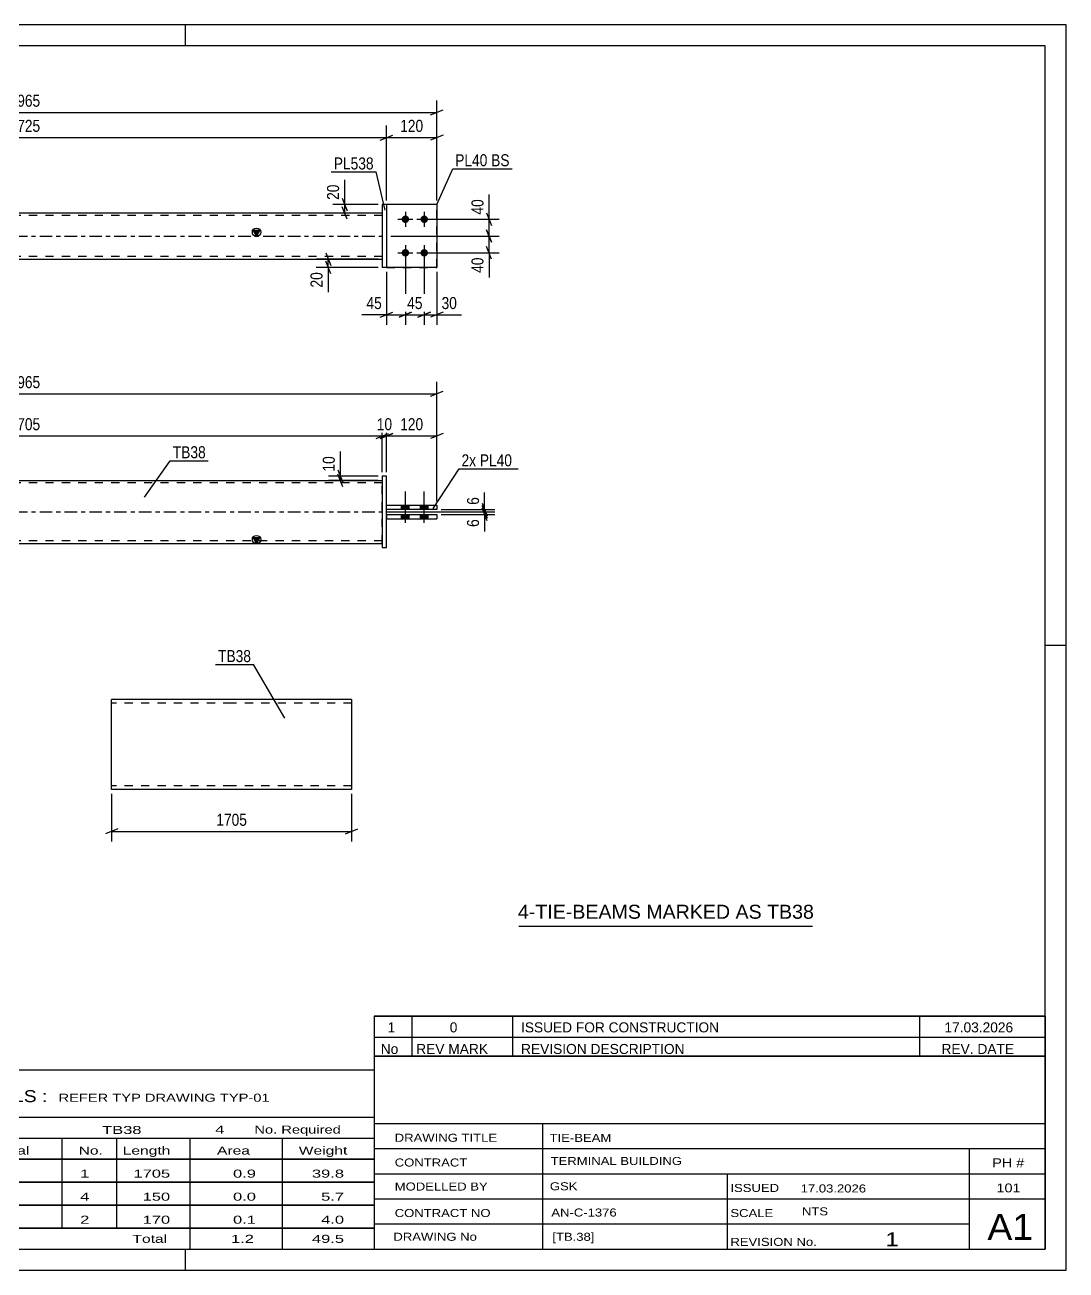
# Model space of a CAD drawing. Header units: millimetres. Extents: x 0 to 420, y 0 to 297.
# Drawn here: x 171.7 to 420, y 0 to 297 of the extents above; entities that cross this region are included whole.
import ezdxf

# ---------------------------------------------------------------- set-up
doc = ezdxf.new("R2010")
doc.units = ezdxf.units.MM
doc.linetypes.add('DXK_LINE_DOT2', pattern=[3.9198, 1.9599, -1.9599])
doc.linetypes.add('DXK_LINE_DOT3', pattern=[5.9187, 2.979, -0.9799, 0.9799, -0.9799])
doc.styles.add('Arial', font='ARIAL.TTF', dxfattribs={"height": 0.2})
doc.styles.add('Arial Narrow', font='ARIALN.TTF', dxfattribs={"height": 0.2})

# ---------------------------------------------------------------- blocks, each defined once
blk = doc.blocks.new('Unknown-585763489-1163')
at = {"color": 5, "linetype": 'Continuous'}
for p, q in [((420, 297), (0, 297)), ((210, 292), (210, 297)), ((420, 0), (420, 297)), ((415, 292), (5, 292)), ((415, 5), (415, 292)), ((420, 149), (415, 149)), ((5, 5), (415, 5)), ((210, 0), (210, 5)), ((0, 0), (420, 0))]:
    blk.add_line(p, q, dxfattribs=at)
blk = doc.blocks.new('Part-585763489-2085 - 2061')
at = {"color": 2, "linetype": 'Continuous'}
for p, q in [((257.92, 189.34), (256.92, 189.34)), ((256.92, 189.34), (256.92, 172.34)), ((257.92, 172.34), (257.92, 189.34)), ((256.92, 172.34), (257.92, 172.34))]:
    blk.add_line(p, q, dxfattribs=at)
blk = doc.blocks.new('Bolt-585763489-2069 - 2061')
at = {"linetype": 'Continuous'}
for points in [[(263.32, 182.41), (261.52, 182.41), (261.52, 181.41), (263.32, 181.41)], [(263.32, 182.41), (261.52, 182.41), (261.52, 181.41), (263.32, 181.41)], [(267.82, 182.41), (266.02, 182.41), (266.02, 181.41), (267.82, 181.41)], [(267.82, 182.41), (266.02, 182.41), (266.02, 181.41), (267.82, 181.41)], [(263.32, 180.21), (261.52, 180.21), (261.52, 179.21), (263.32, 179.21)], [(263.32, 180.21), (261.52, 180.21), (261.52, 179.21), (263.32, 179.21)], [(267.82, 180.21), (266.02, 180.21), (266.02, 179.21), (267.82, 179.21)], [(267.82, 180.21), (266.02, 180.21), (266.02, 179.21), (267.82, 179.21)]]:
    blk.add_hatch(color=1, dxfattribs=at).paths.add_polyline_path(points)
at = {"color": 1, "linetype": 'Continuous'}
for p, q in [((262.42, 178.21), (262.42, 185.71)), ((262.42, 178.21), (262.42, 185.71)), ((266.92, 178.21), (266.92, 185.71)), ((266.92, 178.21), (266.92, 185.71)), ((261.52, 181.41), (261.52, 182.41)), ((261.52, 181.41), (261.52, 182.41)), ((263.32, 181.41), (263.32, 182.41)), ((263.32, 181.41), (263.32, 182.41)), ((266.02, 181.41), (266.02, 182.41)), ((266.02, 181.41), (266.02, 182.41)), ((267.82, 181.41), (267.82, 182.41)), ((267.82, 181.41), (267.82, 182.41)), ((261.52, 179.21), (261.52, 180.21)), ((261.52, 179.21), (261.52, 180.21)), ((263.32, 179.21), (263.32, 180.21)), ((263.32, 179.21), (263.32, 180.21)), ((266.02, 179.21), (266.02, 180.21)), ((266.02, 179.21), (266.02, 180.21)), ((267.82, 179.21), (267.82, 180.21)), ((267.82, 179.21), (267.82, 180.21))]:
    blk.add_line(p, q, dxfattribs=at)
blk = doc.blocks.new('Part-585763489-2090 - 2061')
at = {"color": 2, "linetype": 'Continuous'}
for p, q in [((257.92, 181.41), (257.92, 182.41)), ((257.92, 182.41), (269.92, 182.41)), ((269.92, 181.41), (257.92, 181.41)), ((269.92, 182.41), (269.92, 181.41))]:
    blk.add_line(p, q, dxfattribs=at)
blk = doc.blocks.new('Part-585763489-2095 - 2061')
at = {"color": 2, "linetype": 'Continuous'}
for p, q in [((257.92, 180.21), (257.92, 179.21)), ((257.92, 180.21), (269.92, 180.21)), ((257.92, 179.21), (269.92, 179.21)), ((269.92, 180.21), (269.92, 179.21))]:
    blk.add_line(p, q, dxfattribs=at)
blk = doc.blocks.new('Part-585763489-2100 - 2061')
at = {"linetype": 'Continuous'}
blk.add_hatch(color=2, dxfattribs=at).paths.add_polyline_path([(226.92, 173.34), (226.12, 174.74), (227.72, 174.74)])
at = {"color": 2, "linetype": 'Continuous'}
for p, q in [((86.43, 188.34), (256.92, 188.34)), ((86.43, 173.34), (256.92, 173.34)), ((226.92, 173.34), (226.12, 174.74)), ((226.12, 174.74), (227.72, 174.74)), ((227.72, 174.74), (226.92, 173.34))]:
    blk.add_line(p, q, dxfattribs=at)
at = {"color": 7, "linetype": 'DXK_LINE_DOT2'}
for p, q in [((86.43, 173.34), (86.43, 188.34)), ((256.92, 187.74), (86.43, 187.74)), ((256.92, 173.34), (256.92, 188.34)), ((256.92, 173.94), (86.43, 173.94))]:
    blk.add_line(p, q, dxfattribs=at)
at = {"color": 7, "linetype": 'DXK_LINE_DOT3'}
blk.add_line((86.43, 180.84), (256.92, 180.84), dxfattribs=at)
at = {"color": 2, "linetype": 'Continuous'}
blk.add_circle((226.92, 174.24), 1, dxfattribs=at)
blk = doc.blocks.new('Bolt-585763489-1723 - 1718')
at = {"linetype": 'Continuous'}
for points in [[(262.42, 251.54, -1), (262.42, 249.74, -1)], [(266.92, 251.54, -1), (266.92, 249.74, -1)], [(262.42, 243.54, -1), (262.42, 241.74, -1)], [(266.92, 243.54, -1), (266.92, 241.74, -1)]]:
    blk.add_hatch(color=1, dxfattribs=at).paths.add_polyline_path(points)
at = {"color": 1, "linetype": 'Continuous'}
for p, q in [((260.62, 250.64), (264.22, 250.64)), ((262.42, 252.44), (262.42, 248.84)), ((265.12, 250.64), (268.72, 250.64)), ((266.92, 252.44), (266.92, 248.84)), ((262.42, 244.44), (262.42, 240.84)), ((266.92, 244.44), (266.92, 240.84)), ((260.62, 242.64), (264.22, 242.64)), ((265.12, 242.64), (268.72, 242.64))]:
    blk.add_line(p, q, dxfattribs=at)
blk = doc.blocks.new('Part-585763489-1739 - 1718')
at = {"color": 2, "linetype": 'Continuous'}
for p, q in [((257.92, 254.14), (256.92, 254.14)), ((256.92, 254.14), (256.92, 239.14)), ((257.92, 254.14), (257.92, 239.14)), ((257.92, 239.14), (256.92, 239.14))]:
    blk.add_line(p, q, dxfattribs=at)
blk = doc.blocks.new('Part-585763489-1764 - 1718')
at = {"color": 2, "linetype": 'Continuous'}
for p, q in [((269.92, 254.14), (257.92, 254.14)), ((269.92, 254.14), (269.92, 239.14)), ((269.92, 239.14), (257.92, 239.14))]:
    blk.add_line(p, q, dxfattribs=at)
at = {"color": 7, "linetype": 'DXK_LINE_DOT2'}
blk.add_line((257.92, 254.14), (257.92, 239.14), dxfattribs=at)
blk = doc.blocks.new('Part-585763489-1769 - 1718')
at = {"color": 7, "linetype": 'DXK_LINE_DOT2'}
for p, q in [((269.92, 254.14), (257.92, 254.14)), ((257.92, 254.14), (257.92, 239.14)), ((269.92, 239.14), (269.92, 254.14)), ((257.92, 239.14), (269.92, 239.14))]:
    blk.add_line(p, q, dxfattribs=at)
blk = doc.blocks.new('Part-585763489-1774 - 1718')
at = {"linetype": 'Continuous'}
blk.add_hatch(color=2, dxfattribs=at).paths.add_polyline_path([(226.92, 246.64), (226.12, 248.04), (227.72, 248.04)])
at = {"color": 2, "linetype": 'Continuous'}
for p, q in [((86.43, 252.14), (256.92, 252.14)), ((226.92, 246.64), (226.12, 248.04)), ((226.12, 248.04), (227.72, 248.04)), ((227.72, 248.04), (226.92, 246.64)), ((86.43, 241.14), (256.92, 241.14))]:
    blk.add_line(p, q, dxfattribs=at)
at = {"color": 7, "linetype": 'DXK_LINE_DOT2'}
for p, q in [((86.43, 252.14), (86.43, 241.14)), ((256.92, 251.54), (86.43, 251.54)), ((256.92, 252.14), (256.92, 241.14)), ((256.92, 241.74), (86.43, 241.74))]:
    blk.add_line(p, q, dxfattribs=at)
at = {"color": 7, "linetype": 'DXK_LINE_DOT3'}
blk.add_line((86.43, 246.64), (256.92, 246.64), dxfattribs=at)
at = {"color": 2, "linetype": 'Continuous'}
blk.add_circle((226.92, 247.54), 1, dxfattribs=at)
blk = doc.blocks.new('Part-585763489-1429 - 1401')
at = {"color": 2, "linetype": 'Continuous'}
for p, q in [((220.94, 136.06), (192.37, 136.06)), ((192.37, 114.76), (192.37, 136.06)), ((249.61, 136.06), (221.04, 136.06)), ((249.61, 136.06), (249.61, 114.63)), ((192.37, 114.63), (192.37, 114.76)), ((220.94, 114.63), (192.37, 114.63)), ((249.61, 114.63), (221.04, 114.63))]:
    blk.add_line(p, q, dxfattribs=at)
at = {"color": 7, "linetype": 'DXK_LINE_DOT2'}
for p, q in [((220.94, 135.2), (192.37, 135.2)), ((249.61, 135.2), (221.04, 135.2)), ((192.37, 115.49), (192.37, 115.56)), ((220.94, 115.49), (192.37, 115.49)), ((249.61, 115.49), (221.04, 115.49)), ((249.61, 115.49), (249.61, 115.56))]:
    blk.add_line(p, q, dxfattribs=at)
blk = doc.blocks.new('StraightDimension-585763489-2163 - 2061')
at = {"color": 7, "linetype": 'Continuous'}
for p, q in [((73.43, 183.41), (73.43, 211.86)), ((269.92, 183.41), (269.92, 211.86)), ((74.93, 209.61), (71.93, 208.41)), ((73.43, 209.01), (269.92, 209.01)), ((268.42, 208.41), (271.42, 209.61))]:
    blk.add_line(p, q, dxfattribs=at)
at = {"color": 0}
blk.add_wipeout([(175.94, 209.76), (175.94, 213.96), (167.42, 213.96), (167.42, 209.76)], dxfattribs=at)
at = {"color": 3, "style": 'Arial Narrow'}
blk.add_text('1965', height=2.863, dxfattribs=at).set_placement((168.02, 210.36))
blk = doc.blocks.new('StraightDimension-585763489-2755 - 2061')
at = {"color": 7, "linetype": 'Continuous'}
for p, q in [((87.93, 199.58), (84.93, 198.38)), ((86.43, 190.34), (86.43, 201.83)), ((255.42, 198.38), (258.42, 199.58)), ((256.92, 190.34), (256.92, 201.83)), ((86.43, 198.98), (256.92, 198.98))]:
    blk.add_line(p, q, dxfattribs=at)
at = {"color": 0}
blk.add_wipeout([(175.94, 199.73), (175.94, 203.93), (167.42, 203.93), (167.42, 199.73)], dxfattribs=at)
at = {"color": 3, "style": 'Arial Narrow'}
blk.add_text('1705', height=2.863, dxfattribs=at).set_placement((168.02, 200.33))
blk = doc.blocks.new('StraightDimension-585763489-2146 - 2061')
at = {"color": 7, "linetype": 'Continuous'}
for p, q in [((270.92, 181.41), (283.73, 181.41)), ((280.73, 182.91), (281.93, 179.91)), ((281.93, 179.34), (280.73, 182.34)), ((281.33, 180.84), (281.33, 181.41)), ((257.92, 180.84), (283.73, 180.84))]:
    blk.add_line(p, q, dxfattribs=at)
at = {"color": 0}
blk.add_wipeout([(280.58, 184.96), (276.38, 184.96), (276.38, 181.93), (280.58, 181.93)], dxfattribs=at)
at = {"color": 7, "linetype": 'Continuous'}
blk.add_line((281.33, 181.41), (281.33, 185.49), dxfattribs=at)
blk.add_line((281.33, 181.41), (281.33, 185.49), dxfattribs=at)
at = {"color": 3, "style": 'Arial Narrow'}
blk.add_text('6', height=2.86, rotation=90.0002, dxfattribs=at).set_placement((279.98, 182.53))
blk = doc.blocks.new('StraightDimension-585763489-2120 - 2061')
at = {"color": 7, "linetype": 'Continuous'}
for p, q in [((246.32, 190.84), (247.52, 187.84)), ((255.92, 189.34), (244.07, 189.34)), ((255.92, 188.34), (244.07, 188.34)), ((247.52, 186.84), (246.32, 189.84)), ((246.92, 188.34), (246.92, 189.34))]:
    blk.add_line(p, q, dxfattribs=at)
at = {"color": 0}
blk.add_wipeout([(246.17, 194.72), (241.97, 194.72), (241.97, 189.86), (246.17, 189.86)], dxfattribs=at)
at = {"color": 7, "linetype": 'Continuous'}
blk.add_line((246.92, 189.34), (246.92, 195.24), dxfattribs=at)
blk.add_line((246.92, 189.34), (246.92, 195.24), dxfattribs=at)
at = {"color": 3, "style": 'Arial Narrow'}
blk.add_text('10', height=2.863, rotation=90.0002, dxfattribs=at).set_placement((245.57, 190.46))
blk = doc.blocks.new('StraightDimension-585763489-2130 - 2061')
at = {"color": 7, "linetype": 'Continuous'}
for p, q in [((280.73, 182.34), (281.93, 179.34)), ((281.93, 178.71), (280.73, 181.71)), ((257.92, 180.84), (283.73, 180.84)), ((270.92, 180.21), (283.73, 180.21)), ((281.33, 180.21), (281.33, 180.84))]:
    blk.add_line(p, q, dxfattribs=at)
at = {"color": 0}
blk.add_wipeout([(280.58, 179.68), (276.38, 179.68), (276.38, 176.66), (280.58, 176.66)], dxfattribs=at)
at = {"color": 7, "linetype": 'Continuous'}
blk.add_line((281.33, 180.21), (281.33, 176.13), dxfattribs=at)
blk.add_line((281.33, 180.21), (281.33, 176.13), dxfattribs=at)
at = {"color": 3, "style": 'Arial Narrow'}
blk.add_text('6', height=2.86, rotation=90.0002, dxfattribs=at).set_placement((279.98, 177.26))
blk = doc.blocks.new('StraightDimension-585763489-2753 - 2061')
at = {"color": 7, "linetype": 'Continuous'}
for p, q in [((256.42, 198.38), (259.42, 199.58)), ((257.92, 190.34), (257.92, 201.83)), ((271.42, 199.58), (268.42, 198.38)), ((269.92, 183.41), (269.92, 201.83)), ((257.92, 198.98), (269.92, 198.98))]:
    blk.add_line(p, q, dxfattribs=at)
at = {"color": 0}
blk.add_wipeout([(267.27, 199.73), (267.27, 203.93), (260.58, 203.93), (260.58, 199.73)], dxfattribs=at)
at = {"color": 3, "style": 'Arial Narrow'}
blk.add_text('120', height=2.863, dxfattribs=at).set_placement((261.18, 200.33))
blk = doc.blocks.new('StraightDimension-585763489-2754 - 2061')
at = {"color": 7, "linetype": 'Continuous'}
for p, q in [((255.42, 198.38), (258.42, 199.58)), ((259.42, 199.58), (256.42, 198.38)), ((256.92, 190.34), (256.92, 201.83)), ((257.92, 190.34), (257.92, 201.83)), ((256.92, 198.98), (257.92, 198.98))]:
    blk.add_line(p, q, dxfattribs=at)
at = {"color": 0}
blk.add_wipeout([(259.85, 199.73), (259.85, 203.93), (255, 203.93), (255, 199.73)], dxfattribs=at)
at = {"color": 3, "style": 'Arial Narrow'}
blk.add_text('10', height=2.863, dxfattribs=at).set_placement((255.6, 200.33))
blk = doc.blocks.new('StraightDimension-585763489-1979 - 1718')
at = {"color": 7, "linetype": 'Continuous'}
for p, q in [((258.92, 246.64), (284.79, 246.64)), ((281.79, 248.14), (282.99, 245.14)), ((282.39, 242.64), (282.39, 246.64)), ((282.99, 241.14), (281.79, 244.14)), ((267.92, 242.64), (284.79, 242.64))]:
    blk.add_line(p, q, dxfattribs=at)
at = {"color": 0}
blk.add_wipeout([(281.64, 242.11), (277.44, 242.11), (277.44, 237.26), (281.64, 237.26)], dxfattribs=at)
at = {"color": 7, "linetype": 'Continuous'}
blk.add_line((282.39, 242.64), (282.39, 236.73), dxfattribs=at)
blk.add_line((282.39, 242.64), (282.39, 236.73), dxfattribs=at)
at = {"color": 3, "style": 'Arial Narrow'}
blk.add_text('40', height=2.863, rotation=90.0002, dxfattribs=at).set_placement((281.04, 237.86))
blk = doc.blocks.new('StraightDimension-585763489-2033 - 1718')
at = {"color": 7, "linetype": 'Continuous'}
for p, q in [((262.42, 241.64), (262.42, 225.48)), ((257.92, 238.14), (257.92, 225.48)), ((256.42, 227.28), (259.42, 228.48)), ((257.92, 227.88), (262.42, 227.88)), ((263.92, 228.48), (260.92, 227.28))]:
    blk.add_line(p, q, dxfattribs=at)
at = {"color": 0}
blk.add_wipeout([(257.4, 228.63), (257.4, 232.83), (252.54, 232.83), (252.54, 228.63)], dxfattribs=at)
at = {"color": 7, "linetype": 'Continuous'}
blk.add_line((257.92, 227.88), (252.02, 227.88), dxfattribs=at)
blk.add_line((257.92, 227.88), (252.02, 227.88), dxfattribs=at)
at = {"color": 3, "style": 'Arial Narrow'}
blk.add_text('45', height=2.863, dxfattribs=at).set_placement((253.14, 229.23))
blk = doc.blocks.new('StraightDimension-585763489-1855 - 1718')
at = {"color": 7, "linetype": 'Continuous'}
for p, q in [((74.93, 276.74), (71.93, 275.54)), ((73.43, 255.14), (73.43, 278.99)), ((268.42, 275.54), (271.42, 276.74)), ((269.92, 255.14), (269.92, 278.99)), ((73.43, 276.14), (269.92, 276.14))]:
    blk.add_line(p, q, dxfattribs=at)
at = {"color": 0}
blk.add_wipeout([(175.94, 276.89), (175.94, 281.09), (167.42, 281.09), (167.42, 276.89)], dxfattribs=at)
at = {"color": 3, "style": 'Arial Narrow'}
blk.add_text('1965', height=2.863, dxfattribs=at).set_placement((168.02, 277.49))
blk = doc.blocks.new('StraightDimension-585763489-1816 - 1718')
at = {"color": 7, "linetype": 'Continuous'}
for p, q in [((86.93, 270.74), (83.93, 269.54)), ((85.43, 255.14), (85.43, 272.99)), ((256.42, 269.54), (259.42, 270.74)), ((257.92, 255.14), (257.92, 272.99)), ((85.43, 270.14), (257.92, 270.14))]:
    blk.add_line(p, q, dxfattribs=at)
at = {"color": 0}
blk.add_wipeout([(175.94, 270.89), (175.94, 275.09), (167.42, 275.09), (167.42, 270.89)], dxfattribs=at)
at = {"color": 3, "style": 'Arial Narrow'}
blk.add_text('1725', height=2.863, dxfattribs=at).set_placement((168.02, 271.49))
blk = doc.blocks.new('StraightDimension-585763489-1835 - 1718')
at = {"color": 7, "linetype": 'Continuous'}
for p, q in [((256.42, 269.54), (259.42, 270.74)), ((257.92, 255.14), (257.92, 272.99)), ((271.42, 270.74), (268.42, 269.54)), ((269.92, 255.14), (269.92, 272.99)), ((257.92, 270.14), (269.92, 270.14))]:
    blk.add_line(p, q, dxfattribs=at)
at = {"color": 0}
blk.add_wipeout([(267.27, 270.89), (267.27, 275.09), (260.58, 275.09), (260.58, 270.89)], dxfattribs=at)
at = {"color": 3, "style": 'Arial Narrow'}
blk.add_text('120', height=2.863, dxfattribs=at).set_placement((261.18, 271.49))
blk = doc.blocks.new('StraightDimension-585763489-1958 - 1718')
at = {"color": 7, "linetype": 'Continuous'}
for p, q in [((255.92, 241.14), (241.16, 241.14)), ((243.41, 242.64), (244.61, 239.64)), ((244.61, 237.64), (243.41, 240.64)), ((244.01, 239.14), (244.01, 241.14)), ((255.92, 239.14), (241.16, 239.14))]:
    blk.add_line(p, q, dxfattribs=at)
at = {"color": 0}
blk.add_wipeout([(243.26, 238.61), (239.06, 238.61), (239.06, 233.76), (243.26, 233.76)], dxfattribs=at)
at = {"color": 7, "linetype": 'Continuous'}
blk.add_line((244.01, 239.14), (244.01, 233.23), dxfattribs=at)
blk.add_line((244.01, 239.14), (244.01, 233.23), dxfattribs=at)
at = {"color": 3, "style": 'Arial Narrow'}
blk.add_text('20', height=2.863, rotation=90.0002, dxfattribs=at).set_placement((242.66, 234.36))
blk = doc.blocks.new('StraightDimension-585763489-1965 - 1718')
at = {"color": 7, "linetype": 'Continuous'}
for p, q in [((247.35, 255.64), (248.55, 252.64)), ((255.92, 254.14), (245.1, 254.14)), ((248.55, 250.64), (247.35, 253.64)), ((247.95, 252.14), (247.95, 254.14)), ((172.68, 252.14), (250.35, 252.14))]:
    blk.add_line(p, q, dxfattribs=at)
at = {"color": 0}
blk.add_wipeout([(247.2, 259.52), (243, 259.52), (243, 254.66), (247.2, 254.66)], dxfattribs=at)
at = {"color": 7, "linetype": 'Continuous'}
blk.add_line((247.95, 254.14), (247.95, 260.04), dxfattribs=at)
blk.add_line((247.95, 254.14), (247.95, 260.04), dxfattribs=at)
at = {"color": 3, "style": 'Arial Narrow'}
blk.add_text('20', height=2.863, rotation=90.0002, dxfattribs=at).set_placement((246.6, 255.26))
blk = doc.blocks.new('StraightDimension-585763489-1988 - 1718')
at = {"color": 7, "linetype": 'Continuous'}
for p, q in [((267.92, 250.64), (284.79, 250.64)), ((281.79, 252.14), (282.99, 249.14)), ((282.39, 246.64), (282.39, 250.64)), ((258.92, 246.64), (284.79, 246.64)), ((282.99, 245.14), (281.79, 248.14))]:
    blk.add_line(p, q, dxfattribs=at)
at = {"color": 0}
blk.add_wipeout([(281.64, 256.02), (277.44, 256.02), (277.44, 251.16), (281.64, 251.16)], dxfattribs=at)
at = {"color": 7, "linetype": 'Continuous'}
blk.add_line((282.39, 250.64), (282.39, 256.54), dxfattribs=at)
blk.add_line((282.39, 250.64), (282.39, 256.54), dxfattribs=at)
at = {"color": 3, "style": 'Arial Narrow'}
blk.add_text('40', height=2.863, rotation=90.0002, dxfattribs=at).set_placement((281.04, 251.76))
blk = doc.blocks.new('StraightDimension-585763489-1998 - 1718')
at = {"color": 7, "linetype": 'Continuous'}
for p, q in [((266.92, 241.64), (266.92, 225.48)), ((269.92, 238.14), (269.92, 225.48)), ((265.42, 227.28), (268.42, 228.48)), ((266.92, 227.88), (269.92, 227.88)), ((271.42, 228.48), (268.42, 227.28))]:
    blk.add_line(p, q, dxfattribs=at)
at = {"color": 0}
blk.add_wipeout([(275.3, 228.63), (275.3, 232.83), (270.45, 232.83), (270.45, 228.63)], dxfattribs=at)
at = {"color": 7, "linetype": 'Continuous'}
blk.add_line((269.92, 227.88), (275.83, 227.88), dxfattribs=at)
blk.add_line((269.92, 227.88), (275.83, 227.88), dxfattribs=at)
at = {"color": 3, "style": 'Arial Narrow'}
blk.add_text('30', height=2.863, dxfattribs=at).set_placement((271.05, 229.23))
blk = doc.blocks.new('StraightDimension-585763489-2017 - 1718')
at = {"color": 7, "linetype": 'Continuous'}
for p, q in [((262.42, 241.64), (262.42, 225.48)), ((266.92, 241.64), (266.92, 225.48)), ((260.92, 227.28), (263.92, 228.48)), ((262.42, 227.88), (266.92, 227.88)), ((268.42, 228.48), (265.42, 227.28))]:
    blk.add_line(p, q, dxfattribs=at)
at = {"color": 0}
blk.add_wipeout([(267.1, 228.63), (267.1, 232.83), (262.25, 232.83), (262.25, 228.63)], dxfattribs=at)
at = {"color": 3, "style": 'Arial Narrow'}
blk.add_text('45', height=2.863, dxfattribs=at).set_placement((262.85, 229.23))
blk = doc.blocks.new('StraightDimension-585763489-1437 - 1401')
at = {"color": 7, "linetype": 'Continuous'}
for p, q in [((192.37, 113.63), (192.37, 102.23)), ((249.61, 113.63), (249.61, 102.23)), ((193.87, 105.23), (190.87, 104.03)), ((192.37, 104.63), (249.61, 104.63)), ((248.11, 104.03), (251.11, 105.23))]:
    blk.add_line(p, q, dxfattribs=at)
at = {"color": 0}
blk.add_wipeout([(225.25, 105.38), (225.25, 109.58), (216.73, 109.58), (216.73, 105.38)], dxfattribs=at)
at = {"color": 3, "style": 'Arial Narrow'}
blk.add_text('1705', height=2.863, dxfattribs=at).set_placement((217.33, 105.98))
blk = doc.blocks.new('Unknown-585763489-2914')
at = {"color": 7, "linetype": 'Continuous'}
for p, q in [((255, 60.55), (415, 60.55)), ((415, 60.55), (255, 60.55)), ((255, 60.55), (255, 55.55)), ((264, 60.55), (264, 55.55)), ((288, 60.55), (288, 55.55)), ((385, 60.55), (385, 55.55)), ((415, 60.55), (415, 55.55)), ((255, 55.55), (415, 55.55)), ((255, 55.55), (255, 51.05)), ((255, 55.55), (415, 55.55)), ((264, 55.55), (264, 51.05)), ((288, 55.55), (288, 51.05)), ((385, 55.55), (385, 51.05)), ((415, 55.55), (415, 51.05)), ((415, 51.05), (255, 51.05))]:
    blk.add_line(p, q, dxfattribs=at)
at = {"color": 7, "linetype": 'Continuous', "style": 'Arial Narrow'}
for s, height, width, p in [('1', 2.39, 1.196471, (258.16, 56.7)), ('0', 2.39, 1.196471, (273, 56.7)), ('ISSUED FOR CONSTRUCTION', 2.3861, 1.196471, (290, 56.7)), ('17.03.2026', 2.386, 1.196471, (391, 56.7)), ('No', 2.386, 1.2, (256.54, 51.55)), ('REV MARK', 2.386, 1.2, (265, 51.55)), ('REVISION DESCRIPTION', 2.3861, 1.2, (290, 51.55)), ('REV. DATE', 2.386, 1.2, (390.28, 51.55))]:
    blk.add_text(s, height=height, dxfattribs=dict(at, width=width)).set_placement(p)
blk = doc.blocks.new('Unknown-585763489-2913')
at = {"color": 7, "linetype": 'Continuous'}
for p, q in [((255, 51.05), (255, 5)), ((255, 51.05), (415, 51.05)), ((415, 51), (415, 5)), ((255, 35), (415, 35)), ((295.14, 35), (295.14, 5)), ((255, 29), (415, 29)), ((397, 5.05), (397, 29.05)), ((255, 23), (415, 23)), ((339.14, 23), (339.14, 5)), ((255, 17), (415, 17)), ((255, 11), (397, 11)), ((255, 5), (415, 5))]:
    blk.add_line(p, q, dxfattribs=at)
at = {"color": 7, "style": 'Arial Narrow'}
for s, height, width, p in [('DRAWING TITLE', 1.9089, 1.425378, (259.88, 30.61)), ('TIE-BEAM', 1.909, 1.425378, (296.81, 30.59)), ('TERMINAL BUILDING', 1.9089, 1.425378, (297.06, 25.07)), ('CONTRACT', 1.909, 1.425378, (259.88, 24.71)), ('MODELLED BY', 1.9089, 1.425378, (259.88, 18.98)), ('GSK', 1.909, 1.425378, (296.88, 19.04)), ('ISSUED', 1.909, 1.425378, (339.94, 18.64)), ('17.03.2026', 1.909, 1.425378, (356.69, 18.52)), ('CONTRACT NO', 1.9089, 1.425378, (259.88, 12.66)), ('AN-C-1376', 1.909, 1.425378, (297.23, 12.78)), ('SCALE', 1.909, 1.425378, (339.94, 12.65)), ('A1', 6.204, 1.25, (401.24, 7.2)), ('DRAWING No', 1.909, 1.425378, (259.56, 7)), ('[TB.38]', 1.909, 1.425378, (297.46, 6.99)), ('1', 3.34, 1.5, (376.91, 5.68)), ('REVISION No.', 1.9089, 1.425378, (339.94, 5.77))]:
    blk.add_text(s, height=height, dxfattribs=dict(at, width=width)).set_placement(p)
at = {"color": 7, "linetype": 'Continuous', "style": 'Arial Narrow'}
for s, height, width, p in [('PH #', 2.1, 1.42538, (402.4, 24.55)), ('101', 2.1, 1.42538, (403.41, 18.55)), ('NTS', 1.909, 1.425378, (357, 13.05))]:
    blk.add_text(s, height=height, dxfattribs=dict(at, width=width)).set_placement(p)
blk = doc.blocks.new('Unknown-585763489-2915')
at = {"color": 7, "linetype": 'Continuous'}
for p, q in [((95, 47.75), (255, 47.75)), ((95, 36.5), (95, 47.75)), ((255, 47.75), (255, 36.5)), ((95, 36.5), (255, 36.5)), ((95, 36.5), (95, 31.5)), ((255, 36.5), (255, 31.5)), ((95, 31.5), (255, 31.5)), ((95, 31.5), (95, 26.5)), ((119, 31.5), (119, 26.5)), ((154.5, 31.5), (154.5, 26.5)), ((180.5, 31.5), (180.5, 26.5)), ((193.5, 31.5), (193.5, 26.5)), ((211, 31.5), (211, 26.5)), ((233, 31.5), (233, 26.5)), ((255, 31.5), (255, 26.5)), ((95, 26.5), (255, 26.5)), ((95, 26.45), (95, 21.05)), ((95, 26.45), (255, 26.45)), ((119, 26.5), (119, 21)), ((154.5, 26.5), (154.5, 21)), ((180.5, 26.5), (180.5, 21)), ((193.5, 26.5), (193.5, 21)), ((211, 26.5), (211, 21)), ((233, 26.5), (233, 21)), ((255, 26.45), (255, 21.05)), ((95, 21.05), (255, 21.05)), ((95, 20.95), (95, 15.55)), ((95, 20.95), (255, 20.95)), ((119, 21), (119, 15.5)), ((154.5, 21), (154.5, 15.5)), ((180.5, 21), (180.5, 15.5)), ((193.5, 21), (193.5, 15.5)), ((211, 21), (211, 15.5)), ((233, 21), (233, 15.5)), ((255, 20.95), (255, 15.55)), ((95, 15.55), (255, 15.55)), ((95, 15.45), (95, 10.05)), ((95, 15.45), (255, 15.45)), ((119, 15.5), (119, 10)), ((154.5, 15.5), (154.5, 10)), ((180.5, 15.5), (180.5, 10)), ((193.5, 15.5), (193.5, 10)), ((211, 15.5), (211, 10)), ((233, 15.5), (233, 10)), ((255, 15.45), (255, 10.05)), ((95, 10.05), (255, 10.05)), ((95, 10), (255, 10)), ((95, 10), (95, 5)), ((211, 10), (211, 5)), ((233, 10), (233, 5)), ((255, 10), (255, 5)), ((95, 5), (255, 5))]:
    blk.add_line(p, q, dxfattribs=at)
at = {"color": 7, "style": 'Arial Narrow'}
for s, height, width, p in [('GENERAL NOTES & WELD DETAILS :', 2.8633, 1.4, (96.15, 40.06)), ('REFER TYP DRAWING TYP-01', 1.9089, 1.6, (179.7, 40.16)), ("MATERIAL LIST FOR ASSEMBLY MK'D", 1.9089, 1.6, (96.15, 32.56)), ('TB38', 1.909, 1.794707, (190.1, 32.47)), ('4', 1.91, 1.794707, (217.08, 32.56)), ('No. Required', 1.9089, 1.6, (226.41, 32.56)), ('Mark', 1.909, 1.7, (96.34, 27.5)), ('Profile', 1.909, 1.7, (129.41, 27.5)), ('Material', 1.909, 1.7, (159.54, 27.56)), ('No.', 1.909, 1.7, (184.5, 27.56)), ('Length', 1.909, 1.7, (195, 27.56)), ('Area', 1.909, 1.7, (217.5, 27.56)), ('Weight', 1.909, 1.7, (237, 27.56))]:
    blk.add_text(s, height=height, dxfattribs=dict(at, width=width)).set_placement(p)
at = {"color": 7, "linetype": 'Continuous', "style": 'Arial Narrow'}
for s, height, width, p in [('TB38', 1.909, 1.794707, (96.5, 22.06)), ('RHS150*110*6', 1.9089, 1.794707, (121, 22.06)), ('E350', 1.909, 1.794707, (160.74, 22.06)), ('1', 1.91, 1.794707, (184.86, 22.06)), ('1705', 1.909, 1.794707, (197.58, 22.06)), ('0.9', 1.909, 1.794707, (221.32, 22.06)), ('39.8', 1.909, 1.794707, (240.14, 22.06)), ('PL40', 1.909, 1.794707, (96.5, 16.56)), ('PL10*120', 1.909, 1.794707, (121, 16.56)), ('E350', 1.909, 1.794707, (160.74, 16.56)), ('4', 1.91, 1.794707, (184.86, 16.56)), ('150', 1.909, 1.794707, (199.77, 16.56)), ('0.0', 1.909, 1.794707, (221.32, 16.56)), ('5.7', 1.909, 1.794707, (242.33, 16.56)), ('PL538', 1.909, 1.794707, (96.5, 11.06)), ('PL10*150', 1.909, 1.794707, (121, 11.06)), ('E350', 1.909, 1.794707, (160.74, 11.06)), ('2', 1.91, 1.794707, (184.86, 11.06)), ('170', 1.909, 1.794707, (199.77, 11.06)), ('0.1', 1.909, 1.794707, (221.32, 11.06)), ('4.0', 1.909, 1.794707, (242.33, 11.06)), ('Total', 1.909, 1.7, (197.33, 6.5)), ('1.2', 1.909, 1.794707, (220.83, 6.5)), ('49.5', 1.909, 1.794707, (240.14, 6.5))]:
    blk.add_text(s, height=height, dxfattribs=dict(at, width=width)).set_placement(p)
blk = doc.blocks.new('Unknown-585763489-2916')
at = {"color": 7, "linetype": 'Continuous'}
blk.add_line((289.5, 82.05), (359.5, 82.05), dxfattribs=at)
at = {"color": 7, "style": 'Arial'}
blk.add_text('4-TIE-BEAMS MARKED AS TB38', height=3.3428, dxfattribs=at).set_placement((289.27, 83.8))
blk = doc.blocks.new('Mark-585763489-2096 - 2061')
at = {"color": 0}
blk.add_wipeout([(214.81, 193.64), (214.81, 196.64), (206.96, 196.64), (206.96, 193.64)], dxfattribs=at)
blk.add_wipeout([(214.81, 193.64), (214.81, 196.64), (206.96, 196.64), (206.96, 193.64)], dxfattribs=at)
at = {"color": 30, "linetype": 'Continuous'}
for p, q in [((200.18, 184.36), (206.36, 193.04)), ((206.36, 193.04), (215.41, 193.04))]:
    blk.add_line(p, q, dxfattribs=at)
at = {"color": 3, "style": 'Arial Narrow'}
blk.add_text('TB38', height=2.863, dxfattribs=at).set_placement((206.96, 193.64))
blk = doc.blocks.new('MarkSet-585763489-2285 - 2061')
at = {"color": 0}
blk.add_wipeout([(279.28, 191.71), (279.28, 194.71), (275.81, 194.71), (275.81, 191.71)], dxfattribs=at)
blk.add_wipeout([(279.28, 191.71), (279.28, 194.71), (275.81, 194.71), (275.81, 191.71)], dxfattribs=at)
at = {"color": 30, "linetype": 'Continuous'}
blk.add_line((269.08, 181.69), (275.21, 191.11), dxfattribs=at)
at = {"color": 0}
blk.add_wipeout([(287.86, 191.71), (287.86, 194.71), (280.18, 194.71), (280.18, 191.71)], dxfattribs=at)
blk.add_wipeout([(287.86, 191.71), (287.86, 194.71), (280.18, 194.71), (280.18, 191.71)], dxfattribs=at)
at = {"color": 30, "linetype": 'Continuous'}
blk.add_line((275.21, 191.11), (289.36, 191.11), dxfattribs=at)
at = {"color": 3, "style": 'Arial Narrow'}
for s, p in [('2x', (275.81, 191.71)), ('PL40', (280.18, 191.71))]:
    blk.add_text(s, height=2.863, dxfattribs=at).set_placement(p)
blk = doc.blocks.new('Mark-585763489-1735 - 1718')
at = {"color": 0}
blk.add_wipeout([(254.85, 262.52), (254.85, 265.52), (245.35, 265.52), (245.35, 262.52)], dxfattribs=at)
blk.add_wipeout([(254.85, 262.52), (254.85, 265.52), (245.35, 265.52), (245.35, 262.52)], dxfattribs=at)
at = {"color": 30, "linetype": 'Continuous'}
for p in [(244.75, 261.92), (257.6, 252.81)]:
    blk.add_line(p, (255.45, 261.92), dxfattribs=at)
at = {"color": 3, "style": 'Arial Narrow'}
blk.add_text('PL538', height=2.863, dxfattribs=at).set_placement((245.35, 262.52))
blk = doc.blocks.new('MarkSet-585763489-2052 - 1718')
at = {"color": 0}
blk.add_wipeout([(281.98, 263.29), (281.98, 266.29), (274.31, 266.29), (274.31, 263.29)], dxfattribs=at)
blk.add_wipeout([(281.98, 263.29), (281.98, 266.29), (274.31, 266.29), (274.31, 263.29)], dxfattribs=at)
at = {"color": 30, "linetype": 'Continuous'}
blk.add_line((269.92, 254.14), (273.71, 262.69), dxfattribs=at)
at = {"color": 0}
blk.add_wipeout([(287.27, 263.29), (287.27, 266.29), (282.88, 266.29), (282.88, 263.29)], dxfattribs=at)
blk.add_wipeout([(287.27, 263.29), (287.27, 266.29), (282.88, 266.29), (282.88, 263.29)], dxfattribs=at)
at = {"color": 30, "linetype": 'Continuous'}
blk.add_line((273.71, 262.69), (287.87, 262.69), dxfattribs=at)
at = {"color": 3, "style": 'Arial Narrow'}
for s, p in [('PL40', (274.31, 263.29)), ('BS', (282.88, 263.29))]:
    blk.add_text(s, height=2.863, dxfattribs=at).set_placement(p)
blk = doc.blocks.new('Mark-585763489-1424 - 1401')
at = {"color": 0}
blk.add_wipeout([(225.6, 145.02), (225.6, 148.02), (217.75, 148.02), (217.75, 145.02)], dxfattribs=at)
blk.add_wipeout([(225.6, 145.02), (225.6, 148.02), (217.75, 148.02), (217.75, 145.02)], dxfattribs=at)
at = {"color": 30, "linetype": 'Continuous'}
for p in [(217.15, 144.42), (233.7, 131.65)]:
    blk.add_line(p, (226.2, 144.42), dxfattribs=at)
at = {"color": 3, "style": 'Arial Narrow'}
blk.add_text('TB38', height=2.863, dxfattribs=at).set_placement((217.75, 145.02))

msp = doc.modelspace()

# ---------------------------------------------------------------- block references
for name in ['Unknown-585763489-1163', 'Part-585763489-1739 - 1718', 'Part-585763489-1764 - 1718', 'Part-585763489-1769 - 1718', 'Part-585763489-1774 - 1718', 'Bolt-585763489-1723 - 1718', 'Part-585763489-2100 - 2061', 'Part-585763489-2085 - 2061', 'Bolt-585763489-2069 - 2061', 'Part-585763489-2090 - 2061', 'Part-585763489-2095 - 2061', 'Part-585763489-1429 - 1401', 'Unknown-585763489-2916', 'Unknown-585763489-2914', 'Unknown-585763489-2913', 'Unknown-585763489-2915']:
    msp.add_blockref(name, (0, 0))

# ---------------------------------------------------------------- next in the draw order: block references
for name in ['StraightDimension-585763489-1855 - 1718', 'StraightDimension-585763489-1979 - 1718', 'StraightDimension-585763489-2163 - 2061', 'Mark-585763489-1424 - 1401', 'StraightDimension-585763489-1437 - 1401']:
    msp.add_blockref(name, (0, 0))

# ---------------------------------------------------------------- next in the draw order: block references
for name in ['StraightDimension-585763489-1816 - 1718', 'StraightDimension-585763489-2033 - 1718', 'StraightDimension-585763489-1998 - 1718', 'StraightDimension-585763489-2755 - 2061', 'StraightDimension-585763489-2146 - 2061']:
    msp.add_blockref(name, (0, 0))

# ---------------------------------------------------------------- next in the draw order: block references
for name in ['StraightDimension-585763489-1835 - 1718', 'StraightDimension-585763489-1958 - 1718', 'StraightDimension-585763489-2017 - 1718', 'Mark-585763489-2096 - 2061', 'StraightDimension-585763489-2120 - 2061', 'StraightDimension-585763489-2130 - 2061']:
    msp.add_blockref(name, (0, 0))

# ---------------------------------------------------------------- next in the draw order: block references
for name in ['StraightDimension-585763489-1965 - 1718', 'StraightDimension-585763489-1988 - 1718', 'StraightDimension-585763489-2753 - 2061']:
    msp.add_blockref(name, (0, 0))

# ---------------------------------------------------------------- next in the draw order: block references
for name in ['Mark-585763489-1735 - 1718', 'MarkSet-585763489-2052 - 1718', 'StraightDimension-585763489-2754 - 2061', 'MarkSet-585763489-2285 - 2061']:
    msp.add_blockref(name, (0, 0))

doc.saveas('drawing.dxf')
